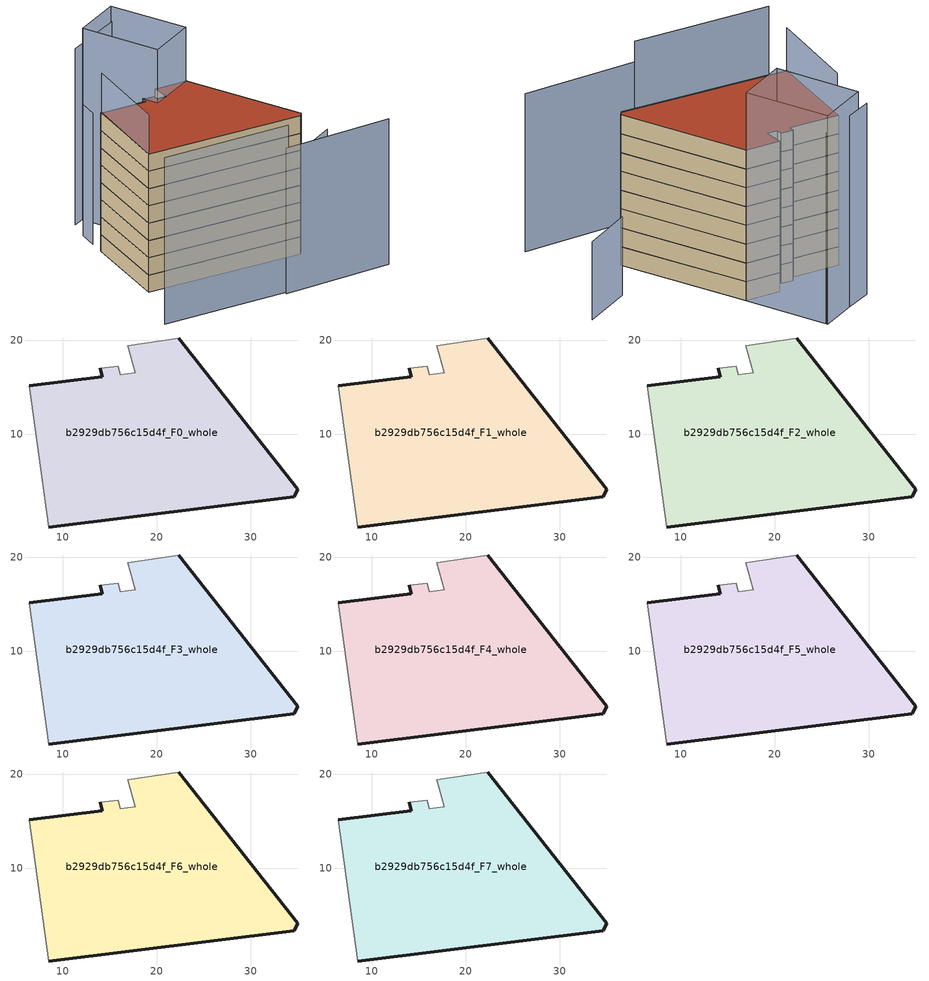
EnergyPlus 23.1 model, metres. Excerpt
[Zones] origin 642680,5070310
b2929db756c15d4f_F0_whole
 floor ground (EU_floor_Construction): 34.65,3.3 35.05,4.11 22.34,20.22 16.94,19.42 17.74,16.52 16.14,16.32 15.94,17.22 14.04,17.02 14.23,16.12 6.43,15.12 8.53,0.11 z0
 wall outside (EU_wall_Construction): 6.43,15.12 14.23,16.12 14.04,17.02 / 22.34,20.22 35.05,4.11 34.65,3.3 8.53,0.11 z0:3
 wall adiabatic (EU_wall_Construction): 14.04,17.02 15.94,17.22 16.14,16.32 17.74,16.52 16.94,19.42 22.34,20.22 / 8.53,0.11 6.43,15.12 z0:3
b2929db756c15d4f_F1_whole
 floor to b2929db756c15d4f_F0_whole (EU_floor_Construction): 34.65,3.3 35.05,4.11 22.34,20.22 16.94,19.42 17.74,16.52 16.13,16.32 15.94,17.22 14.03,17.02 14.23,16.12 6.43,15.12 8.52,0.11 z3
 wall outside (EU_wall_Construction): 6.43,15.12 14.23,16.12 14.04,17.02 / 22.34,20.22 35.05,4.11 34.65,3.3 8.53,0.11 z3:6
 wall adiabatic (EU_wall_Construction): 14.04,17.02 15.94,17.22 16.14,16.32 17.74,16.52 16.94,19.42 22.34,20.22 / 8.53,0.11 6.43,15.12 z3:6
b2929db756c15d4f_F2_whole
 floor to b2929db756c15d4f_F1_whole (EU_floor_Construction): 34.65,3.3 35.05,4.11 22.34,20.22 16.94,19.42 17.74,16.52 16.13,16.32 15.94,17.22 14.03,17.02 14.23,16.12 6.43,15.12 8.52,0.11 z6
 wall outside (EU_wall_Construction): 6.43,15.12 14.23,16.12 14.04,17.02 / 22.34,20.22 35.05,4.11 34.65,3.3 8.53,0.11 z6:9
 wall adiabatic (EU_wall_Construction): 14.04,17.02 15.94,17.22 16.14,16.32 17.74,16.52 16.94,19.42 22.34,20.22 / 8.53,0.11 6.43,15.12 z6:9
b2929db756c15d4f_F3_whole
 floor to b2929db756c15d4f_F2_whole (EU_floor_Construction): 34.65,3.3 35.05,4.11 22.34,20.22 16.94,19.42 17.74,16.52 16.13,16.32 15.94,17.22 14.03,17.02 14.23,16.12 6.43,15.12 8.52,0.11 z9
 wall outside (EU_wall_Construction): 6.43,15.12 14.23,16.12 14.04,17.02 / 22.34,20.22 35.05,4.11 34.65,3.3 8.53,0.11 z9:12
 wall adiabatic (EU_wall_Construction): 14.04,17.02 15.94,17.22 16.14,16.32 17.74,16.52 16.94,19.42 22.34,20.22 / 8.53,0.11 6.43,15.12 z9:12
b2929db756c15d4f_F4_whole
 floor to b2929db756c15d4f_F3_whole (EU_floor_Construction): 34.65,3.3 35.05,4.11 22.34,20.22 16.94,19.42 17.74,16.52 16.13,16.32 15.94,17.22 14.03,17.02 14.23,16.12 6.43,15.12 8.52,0.11 z12
 wall outside (EU_wall_Construction): 6.43,15.12 14.23,16.12 14.04,17.02 / 22.34,20.22 35.05,4.11 34.65,3.3 8.53,0.11 z12:15
 wall adiabatic (EU_wall_Construction): 14.04,17.02 15.94,17.22 16.14,16.32 17.74,16.52 16.94,19.42 22.34,20.22 / 8.53,0.11 6.43,15.12 z12:15
b2929db756c15d4f_F5_whole
 floor to b2929db756c15d4f_F4_whole (EU_floor_Construction): 34.65,3.3 35.05,4.11 22.34,20.22 16.94,19.42 17.74,16.52 16.13,16.32 15.94,17.22 14.03,17.02 14.23,16.12 6.43,15.12 8.52,0.11 z15
 wall outside (EU_wall_Construction): 6.43,15.12 14.23,16.12 14.04,17.02 / 22.34,20.22 35.05,4.11 34.65,3.3 8.53,0.11 z15:18
 wall adiabatic (EU_wall_Construction): 14.04,17.02 15.94,17.22 16.14,16.32 17.74,16.52 16.94,19.42 22.34,20.22 / 8.53,0.11 6.43,15.12 z15:18
b2929db756c15d4f_F6_whole
 floor to b2929db756c15d4f_F5_whole (EU_floor_Construction): 34.65,3.3 35.05,4.11 22.34,20.22 16.94,19.42 17.74,16.52 16.13,16.32 15.94,17.22 14.03,17.02 14.23,16.12 6.43,15.12 8.52,0.11 z18
 wall outside (EU_wall_Construction): 6.43,15.12 14.23,16.12 14.04,17.02 / 22.34,20.22 35.05,4.11 34.65,3.3 8.53,0.11 z18:21
 wall adiabatic (EU_wall_Construction): 14.04,17.02 15.94,17.22 16.14,16.32 17.74,16.52 16.94,19.42 22.34,20.22 / 8.53,0.11 6.43,15.12 z18:21
b2929db756c15d4f_F7_whole
 floor to b2929db756c15d4f_F6_whole (EU_floor_Construction): 34.65,3.3 35.05,4.11 22.34,20.22 16.94,19.42 17.74,16.52 16.13,16.32 15.94,17.22 14.03,17.02 14.23,16.12 6.43,15.12 8.52,0.11 z21
 wall outside (EU_wall_Construction): 6.43,15.12 14.23,16.12 14.04,17.02 / 22.34,20.22 35.05,4.11 34.65,3.3 8.53,0.11 z21:24
 wall adiabatic (EU_wall_Construction): 14.04,17.02 15.94,17.22 16.14,16.32 17.74,16.52 16.94,19.42 22.34,20.22 / 8.53,0.11 6.43,15.12 z21:24
 roof outside (EU_roof_Construction): 22.34,20.22 35.05,4.11 34.65,3.3 8.53,0.11 6.43,15.12 14.23,16.12 14.04,17.02 15.94,17.22 16.14,16.32 17.74,16.52 16.94,19.42 z24
shading: 7.22,-10.3 28.58,-7.27 z0:28.8; 6.7,15.24 8.53,0.11 z0:30.8; 5.74,20.74 6.14,17.64 z0:22.7; 28.04,-7.8 46.08,-4.51 z0:25.2; 37.98,12.45 44.55,17.83 z0:12.5; 14.12,30.78 22.34,20.22 / 22.34,20.22 15.74,15.08 / 15.74,15.08 7.52,25.63 / 7.52,25.63 14.12,30.78 z0:33.2; 14.24,30.63 5.87,24.53 z0:30.5
[Building]
EU S2 Campaign: North Axis=0; Terrain=City; Solar Distribution=FullExterior
[Site:Location]
Lyon-Bron: Latitude=45.75; Longitude=5; Time Zone=1; Elevation=198
[SizingPeriod:WeatherFileDays]
AnnualSizingPeriod: Begin Month=1; Begin Day of Month=1; End Month=12; End Day of Month=31; Day of Week for Start Day=Monday; Use Weather File Daylight Saving Period=No; Use Weather File Rain and Snow Indicators=No
[MATERIAL]
EU_InternalMass_Material: Roughness=MediumRough; Thickness=0.1; Conductivity=1; Density=1800; Specific Heat=900; Thermal Absorptance=0.9; Solar Absorptance=0.7; Visible Absorptance=0.7
[MATERIAL:NOMASS] Roughness=MediumRough; Thermal Absorptance=0.9; Solar Absorptance=0.7; Visible Absorptance=0.7
Name | Thermal Resistance
EU_wall_NoMass | 0.776494
EU_roof_NoMass | 0.486893
EU_floor_NoMass | 0.421597
[CONSTRUCTION]
EU_wall_Construction: EU_wall_NoMass
EU_roof_Construction: EU_roof_NoMass
EU_floor_Construction: EU_floor_NoMass
EU_InternalMass_Construction: EU_InternalMass_Material
[ZONE] Type=1; Multiplier=1; Ceiling Height=autocalculate; Volume=1098.18; Floor Area=autocalculate; Part of Total Floor Area=Yes
b2929db756c15d4f_F0_whole; b2929db756c15d4f_F1_whole; b2929db756c15d4f_F2_whole; b2929db756c15d4f_F3_whole; b2929db756c15d4f_F4_whole; b2929db756c15d4f_F5_whole; b2929db756c15d4f_F6_whole; b2929db756c15d4f_F7_whole
[INTERNALMASS] Construction=EU_InternalMass_Construction; Surface Area=366.06
Name | Zone or ZoneList
b2929db756c15d4f_F0_whole_EU_InternalMass | b2929db756c15d4f_F0_whole
b2929db756c15d4f_F1_whole_EU_InternalMass | b2929db756c15d4f_F1_whole
b2929db756c15d4f_F2_whole_EU_InternalMass | b2929db756c15d4f_F2_whole
b2929db756c15d4f_F3_whole_EU_InternalMass | b2929db756c15d4f_F3_whole
b2929db756c15d4f_F4_whole_EU_InternalMass | b2929db756c15d4f_F4_whole
b2929db756c15d4f_F5_whole_EU_InternalMass | b2929db756c15d4f_F5_whole
b2929db756c15d4f_F6_whole_EU_InternalMass | b2929db756c15d4f_F6_whole
b2929db756c15d4f_F7_whole_EU_InternalMass | b2929db756c15d4f_F7_whole
[OTHEREQUIPMENT] Fuel Type=Electricity; Design Level Calculation Method=Watts/Area; Power per Zone Floor Area=1; Fraction Latent=0; Fraction Radiant=0; Fraction Lost=0; Carbon Dioxide Generation Rate=0; EndUse Subcategory=EU_Step8_InternalGains
Name | Zone or ZoneList or Space or SpaceList | Schedule
EU_Step8_InternalGain_b2929db756c15d4f_F0_whole_f000 | b2929db756c15d4f_F0_whole | EU_Step8_GainSchedule_b2929db756c15d4f_F0_whole_f000
EU_Step8_InternalGain_b2929db756c15d4f_F1_whole_f000 | b2929db756c15d4f_F1_whole | EU_Step8_GainSchedule_b2929db756c15d4f_F1_whole_f000
EU_Step8_InternalGain_b2929db756c15d4f_F2_whole_f000 | b2929db756c15d4f_F2_whole | EU_Step8_GainSchedule_b2929db756c15d4f_F2_whole_f000
EU_Step8_InternalGain_b2929db756c15d4f_F3_whole_f000 | b2929db756c15d4f_F3_whole | EU_Step8_GainSchedule_b2929db756c15d4f_F3_whole_f000
EU_Step8_InternalGain_b2929db756c15d4f_F4_whole_f000 | b2929db756c15d4f_F4_whole | EU_Step8_GainSchedule_b2929db756c15d4f_F4_whole_f000
EU_Step8_InternalGain_b2929db756c15d4f_F5_whole_f000 | b2929db756c15d4f_F5_whole | EU_Step8_GainSchedule_b2929db756c15d4f_F5_whole_f000
EU_Step8_InternalGain_b2929db756c15d4f_F6_whole_f000 | b2929db756c15d4f_F6_whole | EU_Step8_GainSchedule_b2929db756c15d4f_F6_whole_f000
EU_Step8_InternalGain_b2929db756c15d4f_F7_whole_f000 | b2929db756c15d4f_F7_whole | EU_Step8_GainSchedule_b2929db756c15d4f_F7_whole_f000
[ZONEVENTILATION:DESIGNFLOWRATE] Schedule=EU_AlwaysOn; Design Flow Rate Calculation Method=AirChanges/Hour; Air Changes per Hour=0.693814; Ventilation Type=Natural; Fan Pressure Rise=0; Fan Total Efficiency=1; Constant Term Coefficient=1; Temperature Term Coefficient=0; Velocity Term Coefficient=0; Velocity Squared Term Coefficient=0; Minimum Indoor Temperature=-100; Maximum Indoor Temperature=100; Delta Temperature=-100; Minimum Outdoor Temperature=-100; Maximum Outdoor Temperature=100; Maximum Wind Speed=40
Name | Zone or ZoneList or Space or SpaceList
EU_ConstantAir_b2929db756c15d4f_F0_whole | b2929db756c15d4f_F0_whole
EU_ConstantAir_b2929db756c15d4f_F1_whole | b2929db756c15d4f_F1_whole
EU_ConstantAir_b2929db756c15d4f_F2_whole | b2929db756c15d4f_F2_whole
EU_ConstantAir_b2929db756c15d4f_F3_whole | b2929db756c15d4f_F3_whole
EU_ConstantAir_b2929db756c15d4f_F4_whole | b2929db756c15d4f_F4_whole
EU_ConstantAir_b2929db756c15d4f_F5_whole | b2929db756c15d4f_F5_whole
EU_ConstantAir_b2929db756c15d4f_F6_whole | b2929db756c15d4f_F6_whole
EU_ConstantAir_b2929db756c15d4f_F7_whole | b2929db756c15d4f_F7_whole
[HVACTEMPLATE:THERMOSTAT] Constant Heating Setpoint=20; Constant Cooling Setpoint=50
EU_HeatOnly_b2929db756c15d4f_F0_whole; EU_HeatOnly_b2929db756c15d4f_F1_whole; EU_HeatOnly_b2929db756c15d4f_F2_whole; EU_HeatOnly_b2929db756c15d4f_F3_whole; EU_HeatOnly_b2929db756c15d4f_F4_whole; EU_HeatOnly_b2929db756c15d4f_F5_whole; EU_HeatOnly_b2929db756c15d4f_F6_whole; EU_HeatOnly_b2929db756c15d4f_F7_whole
[HVACTEMPLATE:ZONE:IDEALLOADSAIRSYSTEM] System Availability Schedule=EU_AlwaysOn; Maximum Heating Supply Air Temperature=50; Minimum Cooling Supply Air Temperature=13; Maximum Heating Supply Air Humidity Ratio=0.0156; Minimum Cooling Supply Air Humidity Ratio=0.0077; Heating Limit=NoLimit; Cooling Limit=NoLimit; Heating Availability Schedule=EU_AlwaysOn; Cooling Availability Schedule=EU_CoolingOff; Dehumidification Control Type=ConstantSensibleHeatRatio; Cooling Sensible Heat Ratio=0.7; Dehumidification Setpoint=60; Humidification Control Type=None; Humidification Setpoint=30; Outdoor Air Method=None; Outdoor Air Flow Rate per Person=0.00944; Outdoor Air Flow Rate per Zone Floor Area=0; Outdoor Air Flow Rate per Zone=0; Demand Controlled Ventilation Type=None; Outdoor Air Economizer Type=NoEconomizer; Heat Recovery Type=None; Sensible Heat Recovery Effectiveness=0.7; Latent Heat Recovery Effectiveness=0.65
Name | Template Thermostat
b2929db756c15d4f_F0_whole | EU_HeatOnly_b2929db756c15d4f_F0_whole
b2929db756c15d4f_F1_whole | EU_HeatOnly_b2929db756c15d4f_F1_whole
b2929db756c15d4f_F2_whole | EU_HeatOnly_b2929db756c15d4f_F2_whole
b2929db756c15d4f_F3_whole | EU_HeatOnly_b2929db756c15d4f_F3_whole
b2929db756c15d4f_F4_whole | EU_HeatOnly_b2929db756c15d4f_F4_whole
b2929db756c15d4f_F5_whole | EU_HeatOnly_b2929db756c15d4f_F5_whole
b2929db756c15d4f_F6_whole | EU_HeatOnly_b2929db756c15d4f_F6_whole
b2929db756c15d4f_F7_whole | EU_HeatOnly_b2929db756c15d4f_F7_whole
[SIZING:ZONE] Zone Cooling Design Supply Air Temperature Input Method=SupplyAirTemperature; Zone Cooling Design Supply Air Temperature=13; Zone Heating Design Supply Air Temperature Input Method=SupplyAirTemperature; Zone Heating Design Supply Air Temperature=50; Zone Cooling Design Supply Air Humidity Ratio=0.008; Zone Heating Design Supply Air Humidity Ratio=0.008; Cooling Design Air Flow Method=DesignDay; Cooling Design Air Flow Rate=0; Cooling Minimum Air Flow per Zone Floor Area=0.000762; Cooling Minimum Air Flow=0; Cooling Minimum Air Flow Fraction=0.2; Heating Design Air Flow Method=DesignDay; Heating Design Air Flow Rate=0; Heating Maximum Air Flow per Zone Floor Area=0.002032; Heating Maximum Air Flow=0.141576; Heating Maximum Air Flow Fraction=0.3; Account for Dedicated Outdoor Air System=No; Dedicated Outdoor Air System Control Strategy=NeutralSupplyAir; Dedicated Outdoor Air Low Setpoint Temperature for Design=autosize; Dedicated Outdoor Air High Setpoint Temperature for Design=autosize; Zone Load Sizing Method=Sensible Load Only No Latent Load; Zone Latent Cooling Design Supply Air Humidity Ratio Input Method=HumidityRatioDifference; Zone Cooling Design Supply Air Humidity Ratio Difference=0.005; Zone Latent Heating Design Supply Air Humidity Ratio Input Method=HumidityRatioDifference; Zone Humidification Design Supply Air Humidity Ratio Difference=0.005
b2929db756c15d4f_F0_whole; b2929db756c15d4f_F1_whole; b2929db756c15d4f_F2_whole; b2929db756c15d4f_F3_whole; b2929db756c15d4f_F4_whole; b2929db756c15d4f_F5_whole; b2929db756c15d4f_F6_whole; b2929db756c15d4f_F7_whole
[SCHEDULE:CONSTANT]
Name | Hourly Value
EU_AlwaysOn | 1
EU_CoolingOff | 0
[SCHEDULE:FILE] Column Number=1; Rows to Skip at Top=0; Number of Hours of Data=8760; Column Separator=Comma; Interpolate to Timestep=No; Minutes per Item=60; Adjust Schedule for Daylight Savings=Yes
Name | File
EU_Step8_GainSchedule_b2929db756c15d4f_F0_whole_f000 | ../../schedules/b2929db756c15d4f/b2929db756c15d4f_F0_whole_f000_gain.csv
EU_Step8_GainSchedule_b2929db756c15d4f_F1_whole_f000 | ../../schedules/b2929db756c15d4f/b2929db756c15d4f_F1_whole_f000_gain.csv
EU_Step8_GainSchedule_b2929db756c15d4f_F2_whole_f000 | ../../schedules/b2929db756c15d4f/b2929db756c15d4f_F2_whole_f000_gain.csv
EU_Step8_GainSchedule_b2929db756c15d4f_F3_whole_f000 | ../../schedules/b2929db756c15d4f/b2929db756c15d4f_F3_whole_f000_gain.csv
EU_Step8_GainSchedule_b2929db756c15d4f_F4_whole_f000 | ../../schedules/b2929db756c15d4f/b2929db756c15d4f_F4_whole_f000_gain.csv
EU_Step8_GainSchedule_b2929db756c15d4f_F5_whole_f000 | ../../schedules/b2929db756c15d4f/b2929db756c15d4f_F5_whole_f000_gain.csv
EU_Step8_GainSchedule_b2929db756c15d4f_F6_whole_f000 | ../../schedules/b2929db756c15d4f/b2929db756c15d4f_F6_whole_f000_gain.csv
EU_Step8_GainSchedule_b2929db756c15d4f_F7_whole_f000 | ../../schedules/b2929db756c15d4f/b2929db756c15d4f_F7_whole_f000_gain.csv
